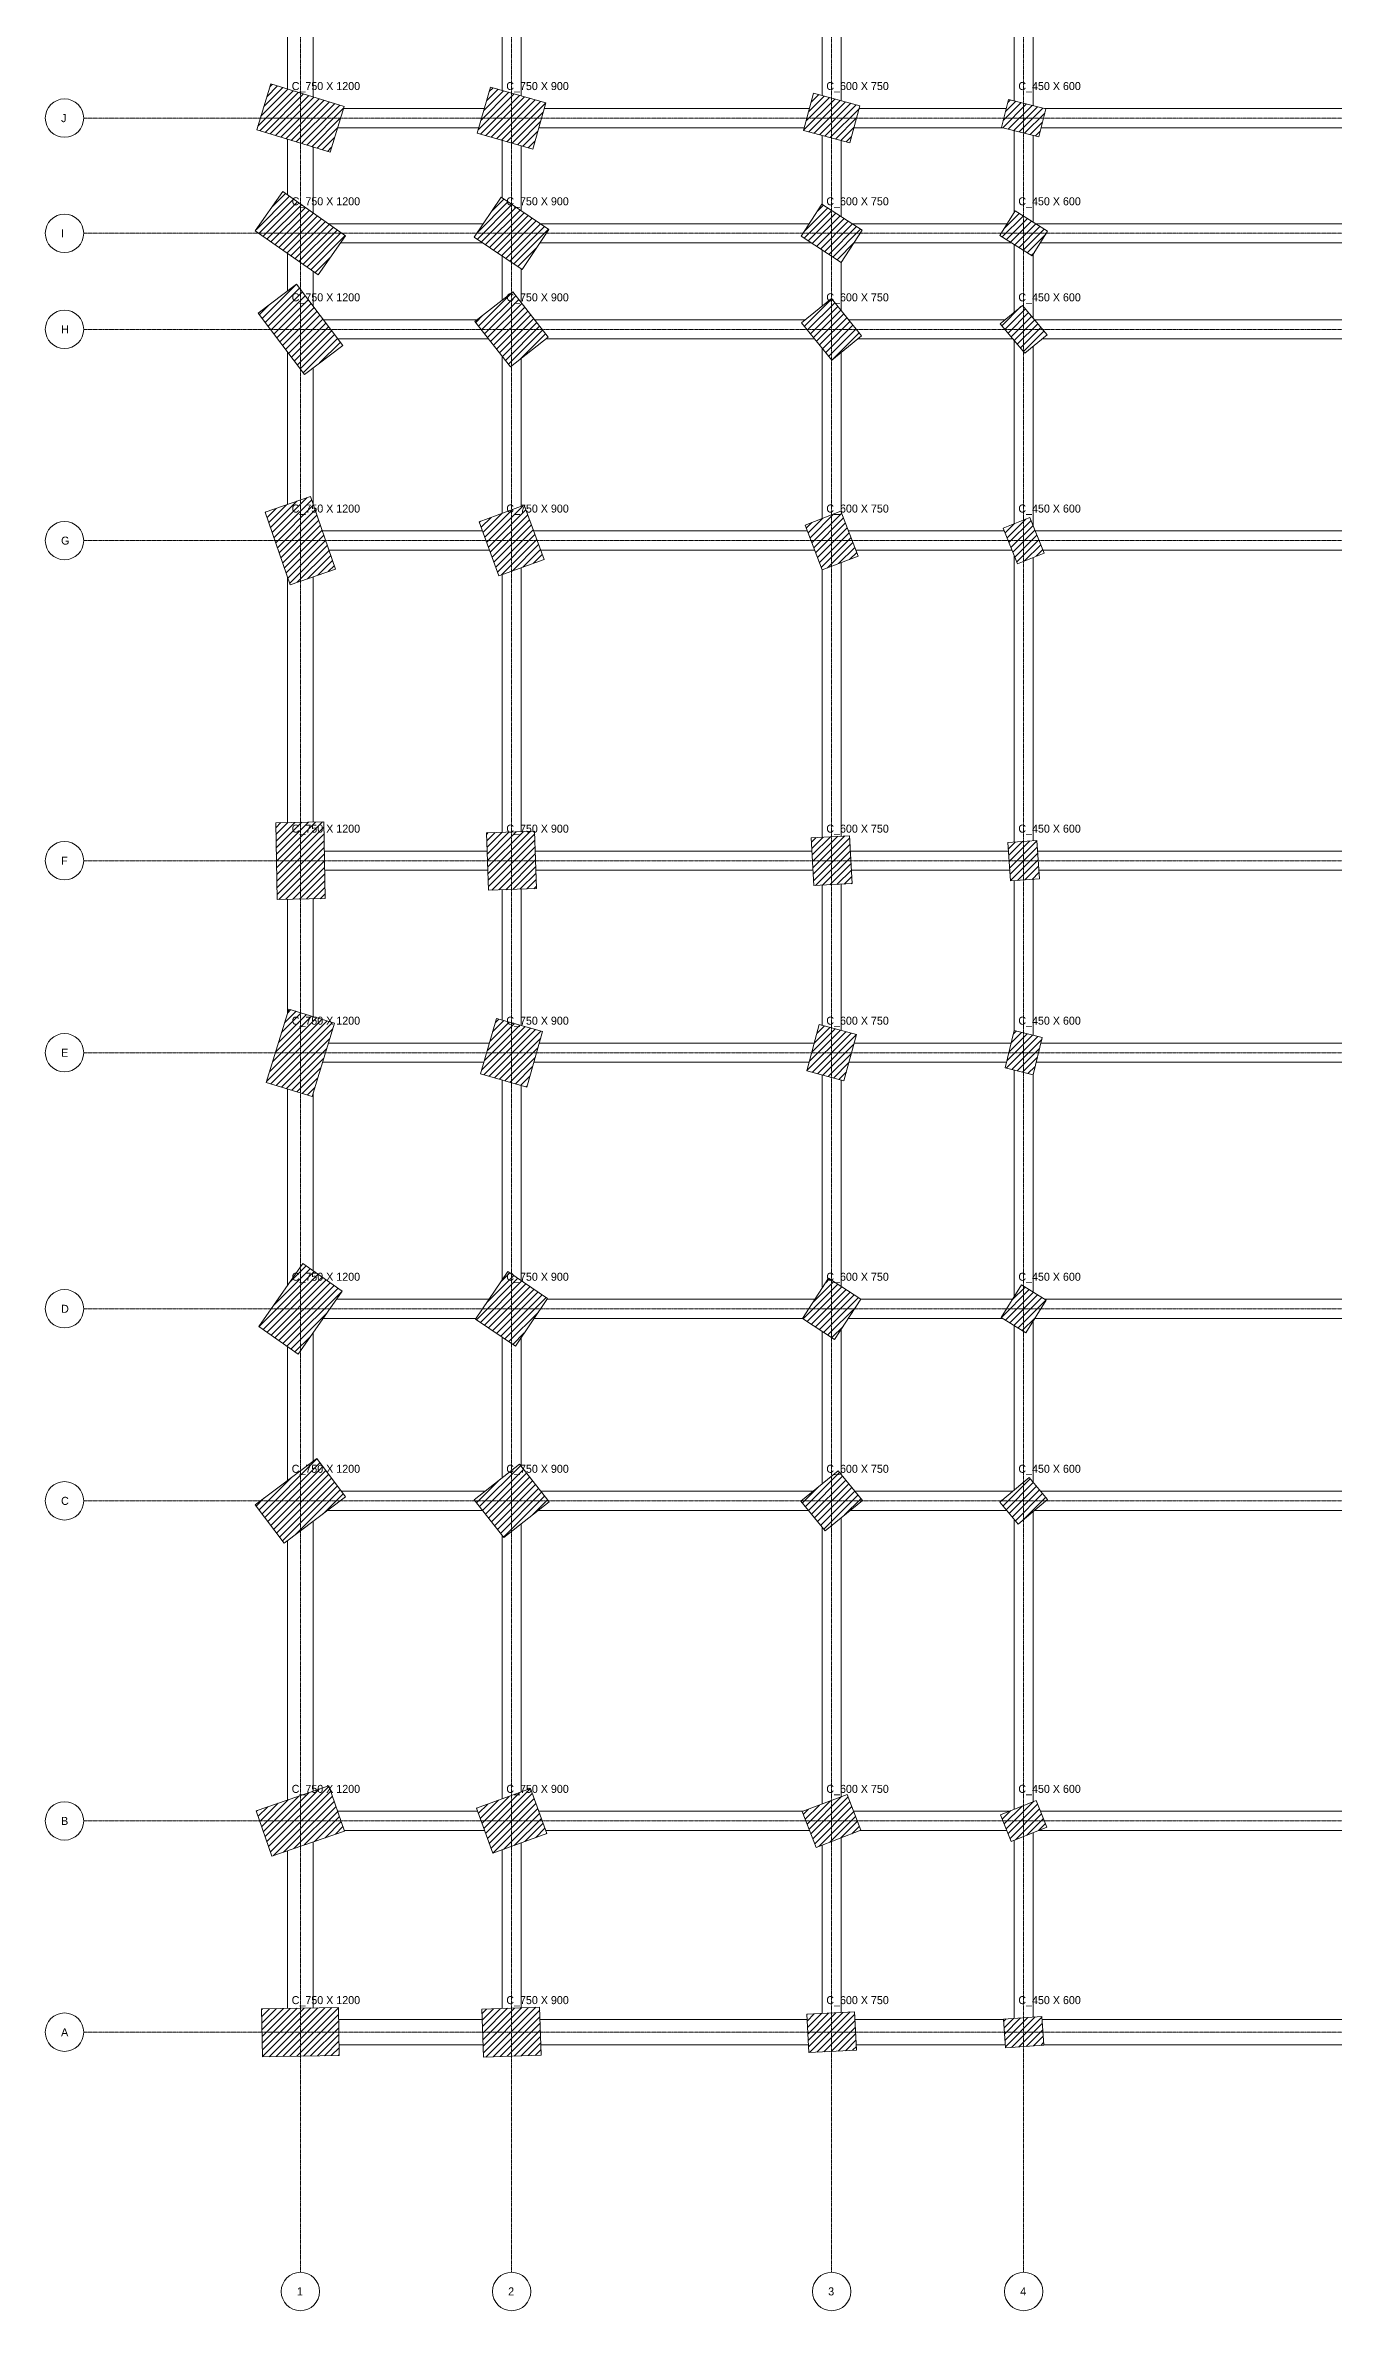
# Model space of a CAD drawing. Header units: millimetres. Extents: x -4286 to 75551, y -4651 to 64692.
# Drawn here: x -4286 to 15844, y -4651 to 30737 of the extents above; entities that cross this region are included whole.
import ezdxf

# ---------------------------------------------------------------- set-up
doc = ezdxf.new("R2010")
doc.units = ezdxf.units.MM
doc.linetypes.add('Grid Line', pattern=[22.225, 12.7, -3.175, 3.175, -3.175])
for name, color, linetype, lineweight in [('S-BEAM', 12, 'Continuous', 18), ('S-COLS', 52, 'Continuous', 18), ('S-COLS-IDEN', 171, 'Continuous', 9), ('S-GRID', 1, 'Continuous', 9), ('S-GRID-IDEN', 1, 'Continuous', 9)]:
    doc.layers.add(name, color=color, linetype=linetype, lineweight=lineweight)
doc.styles.add('JetBrains Mono', font='JetBrainsMono-VariableFont_wght.ttf', dxfattribs={"height": 125})
pattern_1 = [(45, (0, 0), (-53.033, 53.033), [])]

# ---------------------------------------------------------------- blocks, each defined once
blk = doc.blocks.new('Grid - M_Grid Head - Circle-24584-01 1st Floor Lvl_')
at = {"layer": 'S-GRID-IDEN'}
blk.add_circle((0, 0), 6, dxfattribs=at)

msp = doc.modelspace()

# ---------------------------------------------------------------- hatches: boundary and pattern name
at = {"layer": 'S-COLS'}
h = msp.add_hatch(dxfattribs=at)
h.set_pattern_fill('FP_3', color=8, style=0, pattern_type=2)
h.set_pattern_definition(pattern_1)
h.paths.add_polyline_path([(164, 29066), (383, 29783), (-764, 30134), (-983, 29417)])
h = msp.add_hatch(dxfattribs=at)
h.set_pattern_fill('FP_1', color=8, style=0, pattern_type=2)
h.set_pattern_definition(pattern_1)
h.paths.add_polyline_path([(3329, 29115), (3536, 29836), (2671, 30085), (2464, 29364), (2700, 29296)])
h = msp.add_hatch(dxfattribs=at)
h.set_pattern_fill('FP_4', color=8, style=0, pattern_type=2)
h.set_pattern_definition(pattern_1)
h.paths.add_polyline_path([(8285, 29213), (8440, 29793), (7715, 29987), (7560, 29407), (8188, 29239)])
h = msp.add_hatch(dxfattribs=at)
h.set_pattern_fill('FP_4', color=8, style=0, pattern_type=2)
h.set_pattern_definition(pattern_1)
h.paths.add_polyline_path([(11237, 29309), (11346, 29746), (10763, 29891), (10654, 29454)])
h = msp.add_hatch(dxfattribs=at)
h.set_pattern_fill('FP_1', color=8, style=0, pattern_type=2)
h.set_pattern_definition(pattern_1)
h.paths.add_polyline_path([(-24, 27149), (407, 27763), (-576, 28451), (-1007, 27837)])
h = msp.add_hatch(dxfattribs=at)
h.set_pattern_fill('FP_4', color=8, style=0, pattern_type=2)
h.set_pattern_definition(pattern_1)
h.paths.add_polyline_path([(3163, 27237), (3583, 27859), (2837, 28363), (2417, 27741), (2700, 27550)])
h = msp.add_hatch(dxfattribs=at)
h.set_pattern_fill('FP_2', color=8, style=0, pattern_type=2)
h.set_pattern_definition(pattern_1)
h.paths.add_polyline_path([(8151, 27344), (8478, 27847), (7849, 28256), (7522, 27753)])
h = msp.add_hatch(dxfattribs=at)
h.set_pattern_fill('FP_4', color=8, style=0, pattern_type=2)
h.set_pattern_definition(pattern_1)
h.paths.add_polyline_path([(11135, 27450), (11374, 27832), (10865, 28150), (10626, 27768)])
h = msp.add_hatch(dxfattribs=at)
h.set_pattern_fill('FP_2', color=8, style=0, pattern_type=2)
h.set_pattern_definition(pattern_1)
h.paths.add_polyline_path([(-238, 25595), (361, 26046), (-362, 27005), (-961, 26554)])
h = msp.add_hatch(dxfattribs=at)
h.set_pattern_fill('FP_1', color=8, style=0, pattern_type=2)
h.set_pattern_definition(pattern_1)
h.paths.add_polyline_path([(2982, 25715), (3573, 26176), (3018, 26885), (2427, 26424), (2700, 26075)])
h = msp.add_hatch(dxfattribs=at)
h.set_pattern_fill('FP_4', color=8, style=0, pattern_type=2)
h.set_pattern_definition(pattern_1)
h.paths.add_polyline_path([(8003, 25820), (8469, 26197), (7997, 26780), (7531, 26403)])
h = msp.add_hatch(dxfattribs=at)
h.set_pattern_fill('FP_4', color=8, style=0, pattern_type=2)
h.set_pattern_definition(pattern_1)
h.paths.add_polyline_path([(11020, 25926), (11365, 26215), (10980, 26674), (10635, 26385)])
h = msp.add_hatch(dxfattribs=at)
h.set_pattern_fill('FP_3', color=8, style=0, pattern_type=2)
h.set_pattern_definition(pattern_1)
h.paths.add_polyline_path([(-459, 22311), (250, 22555), (-141, 23689), (-850, 23445)])
h = msp.add_hatch(dxfattribs=at)
h.set_pattern_fill('FP_1', color=8, style=0, pattern_type=2)
h.set_pattern_definition(pattern_1)
h.paths.add_polyline_path([(2802, 22449), (3506, 22705), (3198, 23551), (2494, 23295), (2700, 22729)])
h = msp.add_hatch(dxfattribs=at)
h.set_pattern_fill('FP_3', color=8, style=0, pattern_type=2)
h.set_pattern_definition(pattern_1)
h.paths.add_polyline_path([(7854, 22542), (8414, 22757), (8146, 23458), (7586, 23243)])
h = msp.add_hatch(dxfattribs=at)
h.set_pattern_fill('FP_3', color=8, style=0, pattern_type=2)
h.set_pattern_definition(pattern_1)
h.paths.add_polyline_path([(10904, 22638), (11321, 22806), (11096, 23362), (10679, 23194)])
h = msp.add_hatch(dxfattribs=at)
h.set_pattern_fill('FP_1', color=8, style=0, pattern_type=2)
h.set_pattern_definition(pattern_1)
h.paths.add_polyline_path([(-664, 17394), (85, 17407), (64, 18606), (-685, 18593)])
h = msp.add_hatch(dxfattribs=at)
h.set_pattern_fill('FP_1', color=8, style=0, pattern_type=2)
h.set_pattern_definition(pattern_1)
h.paths.add_polyline_path([(2641, 17537), (3390, 17563), (3359, 18463), (2610, 18437)])
h = msp.add_hatch(dxfattribs=at)
h.set_pattern_fill('FP_2', color=8, style=0, pattern_type=2)
h.set_pattern_definition(pattern_1)
h.paths.add_polyline_path([(7720, 17610), (8319, 17641), (8280, 18390), (7681, 18359)])
h = msp.add_hatch(dxfattribs=at)
h.set_pattern_fill('FP_2', color=8, style=0, pattern_type=2)
h.set_pattern_definition(pattern_1)
h.paths.add_polyline_path([(10796, 17685), (11245, 17716), (11204, 18315), (10755, 18284)])
h = msp.add_hatch(dxfattribs=at)
h.set_pattern_fill('FP_3', color=8, style=0, pattern_type=2)
h.set_pattern_definition(pattern_1)
h.paths.add_polyline_path([(-117, 14317), (234, 15464), (-483, 15683), (-834, 14536)])
h = msp.add_hatch(dxfattribs=at)
h.set_pattern_fill('FP_1', color=8, style=0, pattern_type=2)
h.set_pattern_definition(pattern_1)
h.paths.add_polyline_path([(3236, 14464), (3485, 15329), (2764, 15536), (2515, 14671), (2700, 14618)])
h = msp.add_hatch(dxfattribs=at)
h.set_pattern_fill('FP_2', color=8, style=0, pattern_type=2)
h.set_pattern_definition(pattern_1)
h.paths.add_polyline_path([(8193, 14560), (8387, 15285), (7807, 15440), (7613, 14715)])
h = msp.add_hatch(dxfattribs=at)
h.set_pattern_fill('FP_1', color=8, style=0, pattern_type=2)
h.set_pattern_definition(pattern_1)
h.paths.add_polyline_path([(11146, 14654), (11291, 15237), (10854, 15346), (10709, 14763)])
h = msp.add_hatch(dxfattribs=at)
h.set_pattern_fill('FP_3', color=8, style=0, pattern_type=2)
h.set_pattern_definition(pattern_1)
h.paths.add_polyline_path([(-337, 10293), (351, 11276), (-263, 11707), (-951, 10724)])
h = msp.add_hatch(dxfattribs=at)
h.set_pattern_fill('FP_3', color=8, style=0, pattern_type=2)
h.set_pattern_definition(pattern_1)
h.paths.add_polyline_path([(3059, 10417), (3563, 11163), (2941, 11583), (2437, 10837), (2700, 10660)])
h = msp.add_hatch(dxfattribs=at)
h.set_pattern_fill('FP_3', color=8, style=0, pattern_type=2)
h.set_pattern_definition(pattern_1)
h.paths.add_polyline_path([(8047, 10522), (8456, 11151), (7953, 11478), (7544, 10849)])
h = msp.add_hatch(dxfattribs=at)
h.set_pattern_fill('FP_1', color=8, style=0, pattern_type=2)
h.set_pattern_definition(pattern_1)
h.paths.add_polyline_path([(11032, 10626), (11350, 11135), (10968, 11374), (10650, 10865)])
h = msp.add_hatch(dxfattribs=at)
h.set_pattern_fill('FP_1', color=8, style=0, pattern_type=2)
h.set_pattern_definition(pattern_1)
h.paths.add_polyline_path([(-554, 7339), (405, 8062), (-46, 8661), (-1005, 7938)])
h = msp.add_hatch(dxfattribs=at)
h.set_pattern_fill('FP_2', color=8, style=0, pattern_type=2)
h.set_pattern_definition(pattern_1)
h.paths.add_polyline_path([(2876, 7427), (3585, 7982), (3124, 8573), (2415, 8018), (2700, 7654)])
h = msp.add_hatch(dxfattribs=at)
h.set_pattern_fill('FP_3', color=8, style=0, pattern_type=2)
h.set_pattern_definition(pattern_1)
h.paths.add_polyline_path([(7897, 7531), (8480, 8003), (8103, 8469), (7520, 7997)])
h = msp.add_hatch(dxfattribs=at)
h.set_pattern_fill('FP_3', color=8, style=0, pattern_type=2)
h.set_pattern_definition(pattern_1)
h.paths.add_polyline_path([(10915, 7635), (11374, 8020), (11085, 8365), (10626, 7980)])
h = msp.add_hatch(dxfattribs=at)
h.set_pattern_fill('FP_1', color=8, style=0, pattern_type=2)
h.set_pattern_definition(pattern_1)
h.paths.add_polyline_path([(-745, 2450), (389, 2841), (145, 3550), (-989, 3159)])
h = msp.add_hatch(dxfattribs=at)
h.set_pattern_fill('FP_4', color=8, style=0, pattern_type=2)
h.set_pattern_definition(pattern_1)
h.paths.add_polyline_path([(2705, 2494), (3551, 2802), (3295, 3506), (2449, 3198), (2700, 2510)])
h = msp.add_hatch(dxfattribs=at)
h.set_pattern_fill('FP_2', color=8, style=0, pattern_type=2)
h.set_pattern_definition(pattern_1)
h.paths.add_polyline_path([(7757, 2586), (8458, 2854), (8243, 3414), (7542, 3146)])
h = msp.add_hatch(dxfattribs=at)
h.set_pattern_fill('FP_4', color=8, style=0, pattern_type=2)
h.set_pattern_definition(pattern_1)
h.paths.add_polyline_path([(10806, 2679), (11362, 2904), (11194, 3321), (10638, 3096)])
h = msp.add_hatch(dxfattribs=at)
h.set_pattern_fill('FP_3', color=8, style=0, pattern_type=2)
h.set_pattern_definition(pattern_1)
h.paths.add_polyline_path([(-893, -685), (306, -664), (293, 85), (-906, 64)])
h = msp.add_hatch(dxfattribs=at)
h.set_pattern_fill('FP_2', color=8, style=0, pattern_type=2)
h.set_pattern_definition(pattern_1)
h.paths.add_polyline_path([(2563, -690), (3463, -659), (3437, 90), (2537, 59)])
h = msp.add_hatch(dxfattribs=at)
h.set_pattern_fill('FP_2', color=8, style=0, pattern_type=2)
h.set_pattern_definition(pattern_1)
h.paths.add_polyline_path([(7641, -619), (8390, -580), (8359, 19), (7610, -20)])
h = msp.add_hatch(dxfattribs=at)
h.set_pattern_fill('FP_2', color=8, style=0, pattern_type=2)
h.set_pattern_definition(pattern_1)
h.paths.add_polyline_path([(10716, -545), (11315, -504), (11284, -55), (10685, -96)])

# ---------------------------------------------------------------- linework, layer by layer
at = {"layer": 'S-BEAM'}
for p, q in [((-500, 31321), (-500, 30053)), ((-100, 29931), (-100, 31328)), ((2850, 31320), (2850, 30033)), ((3150, 29947), (3150, 31330)), ((7850, 31392), (7850, 29951)), ((8150, 29870), (8150, 31407)), ((10850, 31464), (10850, 29869)), ((11150, 29794), (11150, 31485)), ((2575, 29750), (373, 29750)), ((7652, 29750), (3511, 29750)), ((10728, 29750), (8428, 29750)), ((16573, 29750), (11329, 29750)), ((282, 29450), (2489, 29450)), ((3425, 29450), (7572, 29450)), ((8348, 29450), (10671, 29450)), ((10850, 29406), (10850, 28126)), ((11272, 29450), (16850, 29450)), ((-500, 29269), (-500, 28398)), ((-100, 28118), (-100, 29147)), ((2850, 29253), (2850, 28354)), ((3150, 28151), (3150, 29167)), ((7850, 29330), (7850, 28255)), ((8150, 28060), (8150, 29249)), ((11150, 27972), (11150, 29331)), ((2558, 27950), (140, 27950)), ((327, 27650), (2552, 27650)), ((3442, 27650), (7680, 27650)), ((7650, 27950), (3448, 27950)), ((10740, 27950), (8320, 27950)), ((8350, 27650), (10815, 27650)), ((10850, 27628), (10850, 26566)), ((16565, 27950), (11185, 27950)), ((11260, 27650), (16850, 27650)), ((-500, 27482), (-500, 26901)), ((2850, 27449), (2850, 26754)), ((7850, 27540), (7850, 26661)), ((8150, 26592), (8150, 27345)), ((11150, 26471), (11150, 27474)), ((-100, 26658), (-100, 27202)), ((3150, 26717), (3150, 27246)), ((2461, 26450), (57, 26450)), ((7589, 26450), (3359, 26450)), ((10712, 26450), (8265, 26450)), ((16671, 26450), (11168, 26450)), ((-500, 25942), (-500, 23566)), ((283, 26150), (2641, 26150)), ((2850, 25883), (2850, 23424)), ((3150, 23533), (3150, 25846)), ((3539, 26150), (7735, 26150)), ((7850, 26008), (7850, 23344)), ((8150, 23447), (8150, 25939)), ((8411, 26150), (10832, 26150)), ((10850, 26129), (10850, 23263)), ((11150, 23229), (11150, 26034)), ((11288, 26150), (16850, 26150)), ((-100, 23571), (-100, 25699)), ((2546, 23150), (45, 23150)), ((7621, 23150), (3344, 23150)), ((10697, 23150), (8264, 23150)), ((16773, 23150), (11182, 23150)), ((148, 22850), (2656, 22850)), ((3454, 22850), (7736, 22850)), ((8150, 18383), (8150, 22656)), ((8379, 22850), (10818, 22850)), ((10850, 22771), (10850, 18290)), ((11150, 18311), (11150, 22737)), ((11303, 22850), (16850, 22850)), ((-500, 22429), (-500, 18597)), ((-100, 18604), (-100, 22434)), ((2850, 22467), (2850, 18445)), ((3150, 18456), (3150, 22576)), ((7850, 22553), (7850, 18368)), ((2620, 18150), (72, 18150)), ((7692, 18150), (3370, 18150)), ((10764, 18150), (8293, 18150)), ((16836, 18150), (11215, 18150)), ((78, 17850), (2630, 17850)), ((3380, 17850), (7707, 17850)), ((8308, 17850), (10785, 17850)), ((11150, 15272), (11150, 17710)), ((11236, 17850), (16850, 17850)), ((-500, 17396), (-500, 15629)), ((-100, 15566), (-100, 17403)), ((2850, 17544), (2850, 15511)), ((3150, 15425), (3150, 17555)), ((7850, 17617), (7850, 15428)), ((8150, 15348), (8150, 17632)), ((10850, 17689), (10850, 15329)), ((2653, 15150), (138, 15150)), ((7730, 15150), (3433, 15150)), ((10806, 15150), (8351, 15150)), ((16850, 15150), (11269, 15150)), ((46, 14850), (2567, 14850)), ((2850, 14575), (2850, 11448)), ((3347, 14850), (7649, 14850)), ((7850, 14652), (7850, 11320)), ((8150, 11350), (8150, 14572)), ((8270, 14850), (10731, 14850)), ((10850, 14728), (10850, 11185)), ((11150, 11260), (11150, 14671)), ((11194, 14850), (16811, 14850)), ((-500, 14434), (-500, 11368)), ((-100, 11592), (-100, 14371)), ((3150, 11442), (3150, 14489)), ((2649, 11150), (263, 11150)), ((7740, 11150), (3554, 11150)), ((10828, 11150), (8455, 11150)), ((16850, 11150), (11326, 11150)), ((-100, 8620), (-100, 10632)), ((53, 10850), (2446, 10850)), ((3351, 10850), (7545, 10850)), ((7850, 10650), (7850, 8265)), ((8150, 8411), (8150, 10680)), ((8260, 10850), (10674, 10850)), ((10850, 10740), (10850, 8168)), ((11150, 8288), (11150, 10815)), ((11172, 10850), (16735, 10850)), ((-500, 10408), (-500, 8319)), ((2850, 10558), (2850, 8359)), ((3150, 8539), (3150, 10552)), ((2583, 8150), (338, 8150)), ((7708, 8150), (3454, 8150)), ((10829, 8150), (8361, 8150)), ((16850, 8150), (11266, 8150)), ((124, 7850), (2546, 7850)), ((3417, 7850), (7639, 7850)), ((8292, 7850), (10734, 7850)), ((11150, 3303), (11150, 7832)), ((11171, 7850), (16599, 7850)), ((-100, 3465), (-100, 7681)), ((2850, 7461), (2850, 3344)), ((3150, 3454), (3150, 7641)), ((7850, 7589), (7850, 3264)), ((8150, 3379), (8150, 7735)), ((10850, 7712), (10850, 3182)), ((-500, 7380), (-500, 3328)), ((2467, 3150), (283, 3150)), ((386, 2850), (2576, 2850)), ((7553, 3150), (3424, 3150)), ((3533, 2850), (7656, 2850)), ((10771, 3150), (8344, 3150)), ((8447, 2850), (10737, 2850)), ((11229, 2850), (16575, 2850)), ((16850, 3150), (11263, 3150)), ((-500, 2535), (-500, 72)), ((-100, 79), (-100, 2672)), ((2850, 2546), (2850, 70)), ((3150, 80), (3150, 2656)), ((7850, 2621), (7850, -7)), ((8150, 8), (8150, 2736)), ((10850, 2697), (10850, -85)), ((11150, -64), (11150, 2818)), ((2543, -100), (297, -100)), ((7614, -100), (3443, -100)), ((10685, -100), (8365, -100)), ((16850, -100), (11287, -100)), ((304, -500), (2557, -500)), ((3457, -500), (7635, -500)), ((8386, -500), (10713, -500)), ((11315, -500), (16850, -500))]:
    msp.add_line(p, q, dxfattribs=at)
at = {"layer": 'S-COLS'}
for p, q in [((-983, 29417), (-764, 30134)), ((-764, 30134), (383, 29783)), ((2464, 29364), (2671, 30085)), ((2671, 30085), (3536, 29836)), ((383, 29783), (164, 29066)), ((3536, 29836), (3329, 29115)), ((7560, 29407), (7715, 29987)), ((7715, 29987), (8440, 29793)), ((8440, 29793), (8285, 29213)), ((10654, 29454), (10763, 29891)), ((10763, 29891), (11346, 29746)), ((11346, 29746), (11237, 29309)), ((164, 29066), (-983, 29417)), ((8285, 29213), (7560, 29407)), ((11237, 29309), (10654, 29454)), ((3329, 29115), (2464, 29364)), ((-1007, 27837), (-576, 28451)), ((-576, 28451), (407, 27763)), ((2417, 27741), (2837, 28363)), ((2837, 28363), (3583, 27859)), ((7522, 27753), (7849, 28256)), ((7849, 28256), (8478, 27847)), ((10626, 27768), (10865, 28150)), ((10865, 28150), (11374, 27832)), ((-24, 27149), (-1007, 27837)), ((407, 27763), (-24, 27149)), ((3163, 27237), (2417, 27741)), ((3583, 27859), (3163, 27237)), ((8151, 27344), (7522, 27753)), ((8478, 27847), (8151, 27344)), ((11135, 27450), (10626, 27768)), ((11374, 27832), (11135, 27450)), ((-961, 26554), (-362, 27005)), ((-362, 27005), (361, 26046)), ((-238, 25595), (-961, 26554)), ((2427, 26424), (3018, 26885)), ((3018, 26885), (3573, 26176)), ((7531, 26403), (7997, 26780)), ((7997, 26780), (8469, 26197)), ((10635, 26385), (10980, 26674)), ((10980, 26674), (11365, 26215)), ((2982, 25715), (2427, 26424)), ((8003, 25820), (7531, 26403)), ((8469, 26197), (8003, 25820)), ((11020, 25926), (10635, 26385)), ((11365, 26215), (11020, 25926)), ((361, 26046), (-238, 25595)), ((3573, 26176), (2982, 25715)), ((-850, 23445), (-141, 23689)), ((-459, 22311), (-850, 23445)), ((-141, 23689), (250, 22555)), ((2494, 23295), (3198, 23551)), ((3198, 23551), (3506, 22705)), ((7586, 23243), (8146, 23458)), ((8146, 23458), (8414, 22757)), ((10679, 23194), (11096, 23362)), ((11096, 23362), (11321, 22806)), ((2802, 22449), (2494, 23295)), ((7854, 22542), (7586, 23243)), ((10904, 22638), (10679, 23194)), ((3506, 22705), (2802, 22449)), ((8414, 22757), (7854, 22542)), ((11321, 22806), (10904, 22638)), ((250, 22555), (-459, 22311)), ((-685, 18593), (64, 18606)), ((-664, 17394), (-685, 18593)), ((64, 18606), (85, 17407)), ((2610, 18437), (3359, 18463)), ((2641, 17537), (2610, 18437)), ((3359, 18463), (3390, 17563)), ((7681, 18359), (8280, 18390)), ((7720, 17610), (7681, 18359)), ((8280, 18390), (8319, 17641)), ((10755, 18284), (11204, 18315)), ((10796, 17685), (10755, 18284)), ((11204, 18315), (11245, 17716)), ((11245, 17716), (10796, 17685)), ((85, 17407), (-664, 17394)), ((3390, 17563), (2641, 17537)), ((8319, 17641), (7720, 17610)), ((-834, 14536), (-483, 15683)), ((-483, 15683), (234, 15464)), ((234, 15464), (-117, 14317)), ((2515, 14671), (2764, 15536)), ((2764, 15536), (3485, 15329)), ((3485, 15329), (3236, 14464)), ((7613, 14715), (7807, 15440)), ((7807, 15440), (8387, 15285)), ((8387, 15285), (8193, 14560)), ((10709, 14763), (10854, 15346)), ((10854, 15346), (11291, 15237)), ((11291, 15237), (11146, 14654)), ((-117, 14317), (-834, 14536)), ((3236, 14464), (2515, 14671)), ((8193, 14560), (7613, 14715)), ((11146, 14654), (10709, 14763)), ((-951, 10724), (-263, 11707)), ((-263, 11707), (351, 11276)), ((2437, 10837), (2941, 11583)), ((2941, 11583), (3563, 11163)), ((7544, 10849), (7953, 11478)), ((7953, 11478), (8456, 11151)), ((10650, 10865), (10968, 11374)), ((10968, 11374), (11350, 11135)), ((351, 11276), (-337, 10293)), ((3563, 11163), (3059, 10417)), ((8456, 11151), (8047, 10522)), ((11350, 11135), (11032, 10626)), ((-337, 10293), (-951, 10724)), ((3059, 10417), (2437, 10837)), ((8047, 10522), (7544, 10849)), ((11032, 10626), (10650, 10865)), ((-1005, 7938), (-46, 8661)), ((-46, 8661), (405, 8062)), ((2415, 8018), (3124, 8573)), ((3124, 8573), (3585, 7982)), ((7520, 7997), (8103, 8469)), ((8103, 8469), (8480, 8003)), ((10626, 7980), (11085, 8365)), ((11085, 8365), (11374, 8020)), ((-554, 7339), (-1005, 7938)), ((405, 8062), (-554, 7339)), ((2876, 7427), (2415, 8018)), ((3585, 7982), (2876, 7427)), ((7897, 7531), (7520, 7997)), ((8480, 8003), (7897, 7531)), ((10915, 7635), (10626, 7980)), ((11374, 8020), (10915, 7635)), ((-989, 3159), (145, 3550)), ((145, 3550), (389, 2841)), ((2449, 3198), (3295, 3506)), ((2705, 2494), (2449, 3198)), ((3295, 3506), (3551, 2802)), ((7542, 3146), (8243, 3414)), ((8243, 3414), (8458, 2854)), ((10638, 3096), (11194, 3321)), ((11194, 3321), (11362, 2904)), ((-745, 2450), (-989, 3159)), ((389, 2841), (-745, 2450)), ((7757, 2586), (7542, 3146)), ((8458, 2854), (7757, 2586)), ((10806, 2679), (10638, 3096)), ((11362, 2904), (10806, 2679)), ((3551, 2802), (2705, 2494)), ((-906, 64), (293, 85)), ((-893, -685), (-906, 64)), ((293, 85), (306, -664)), ((2537, 59), (3437, 90)), ((2563, -690), (2537, 59)), ((3437, 90), (3463, -659)), ((7610, -20), (8359, 19)), ((8359, 19), (8390, -580)), ((7641, -619), (7610, -20)), ((10685, -96), (11284, -55)), ((10716, -545), (10685, -96)), ((11284, -55), (11315, -504)), ((306, -664), (-893, -685)), ((3463, -659), (2563, -690)), ((8390, -580), (7641, -619)), ((11315, -504), (10716, -545))]:
    msp.add_line(p, q, dxfattribs=at)
at = {"layer": 'S-GRID', "linetype": 'Grid Line'}
for p, q in [((-300, 64692), (-300, -4051)), ((3000, 64692), (3000, -4051)), ((8000, 64692), (8000, -4051)), ((11000, 64692), (11000, -4051)), ((75551, 29600), (-3686, 29600)), ((75551, 27800), (-3686, 27800)), ((75551, 26300), (-3686, 26300)), ((75551, 23000), (-3686, 23000)), ((75551, 18000), (-3686, 18000)), ((75551, 15000), (-3686, 15000)), ((75551, 11000), (-3686, 11000)), ((75551, 8000), (-3686, 8000)), ((75551, 3000), (-3686, 3000)), ((75551, -300), (-3686, -300))]:
    msp.add_line(p, q, dxfattribs=at)

# ---------------------------------------------------------------- block references
at = {"layer": 'S-GRID-IDEN', "xscale": 49.99999999999998, "yscale": 49.99999999999998, "zscale": 49.99999999999998}
for p, rotation in [((-3986, 29600), 89.99999999999982), ((-3986, 27800), 89.99999999999984), ((-3986, 26300), 89.99999999999984), ((-3986, 23000), 89.99999999999984), ((-3986, 18000), 89.99999999999984), ((-3986, 15000), 89.99999999999984), ((-3986, 11000), 89.99999999999982), ((-3986, 8000), 89.99999999999982), ((-3986, 3000), 89.99999999999982), ((-3986, -300), 89.99999999999982), ((-300, -4351), 180), ((3000, -4351), 180), ((8000, -4351), 180), ((11000, -4351), 180)]:
    msp.add_blockref('Grid - M_Grid Head - Circle-24584-01 1st Floor Lvl_', p, dxfattribs=dict(at, rotation=rotation))

# ---------------------------------------------------------------- texts
at = {"layer": 'S-COLS-IDEN', "char_height": 125, "attachment_point": 1, "style": 'JetBrains Mono'}
for s, insert, width in [('C_750 X 1200', (-436, 30163), 1539.24), ('C_750 X 900', (2917, 30163), 1410.97), ('C_600 X 750', (7917, 30163), 1410.97), ('C_450 X 600', (10917, 30163), 1410.97), ('C_750 X 1200', (-436, 28363), 1539.24), ('C_750 X 900', (2917, 28363), 1410.97), ('C_600 X 750', (7917, 28363), 1410.97), ('C_450 X 600', (10917, 28363), 1410.97), ('C_750 X 1200', (-436, 26863), 1539.24), ('C_750 X 900', (2917, 26863), 1410.97), ('C_600 X 750', (7917, 26863), 1410.97), ('C_450 X 600', (10917, 26863), 1410.97), ('C_750 X 1200', (-436, 23563), 1539.24), ('C_750 X 900', (2917, 23563), 1410.97), ('C_600 X 750', (7917, 23563), 1410.97), ('C_450 X 600', (10917, 23563), 1410.97), ('C_750 X 1200', (-436, 18563), 1539.24), ('C_750 X 900', (2917, 18563), 1410.97), ('C_600 X 750', (7917, 18563), 1410.97), ('C_450 X 600', (10917, 18563), 1410.97), ('C_750 X 1200', (-436, 15563), 1539.24), ('C_750 X 900', (2917, 15563), 1410.97), ('C_600 X 750', (7917, 15563), 1410.97), ('C_450 X 600', (10917, 15563), 1410.97), ('C_750 X 1200', (-436, 11563), 1539.24), ('C_750 X 900', (2917, 11563), 1410.97), ('C_600 X 750', (7917, 11563), 1410.97), ('C_450 X 600', (10917, 11563), 1410.97), ('C_750 X 1200', (-436, 8563), 1539.24), ('C_750 X 900', (2917, 8563), 1410.97), ('C_600 X 750', (7917, 8563), 1410.97), ('C_450 X 600', (10917, 8563), 1410.97), ('C_750 X 1200', (-436, 3563), 1539.24), ('C_750 X 900', (2917, 3563), 1410.97), ('C_600 X 750', (7917, 3563), 1410.97), ('C_450 X 600', (10917, 3563), 1410.97), ('C_750 X 1200', (-436, 263), 1539.24), ('C_750 X 900', (2917, 263), 1410.97), ('C_600 X 750', (7917, 263), 1410.97), ('C_450 X 600', (10917, 263), 1410.97)]:
    msp.add_mtext(s, dxfattribs=dict(at, insert=insert, width=width))

# ---------------------------------------------------------------- next in the draw order: texts
at = {"layer": 'S-GRID-IDEN', "char_height": 125, "width": 128.27, "attachment_point": 1, "style": 'JetBrains Mono', "bg_fill": 3, "box_fill_scale": 1.25, "bg_fill_color": 9, "bg_fill_true_color": 13158600, "bg_fill_transparency": 0}
for s, insert in [('J', (-4039, 29662)), ('I', (-4039, 27862)), ('H', (-4039, 26362)), ('G', (-4039, 23062)), ('F', (-4039, 18062)), ('E', (-4039, 15062)), ('D', (-4039, 11062)), ('C', (-4039, 8062)), ('B', (-4039, 3062)), ('A', (-4039, -238)), ('1', (-354, -4287)), ('2', (2946, -4287)), ('3', (7946, -4287)), ('4', (10946, -4287))]:
    msp.add_mtext(s, dxfattribs=dict(at, insert=insert))

doc.saveas('drawing.dxf')
